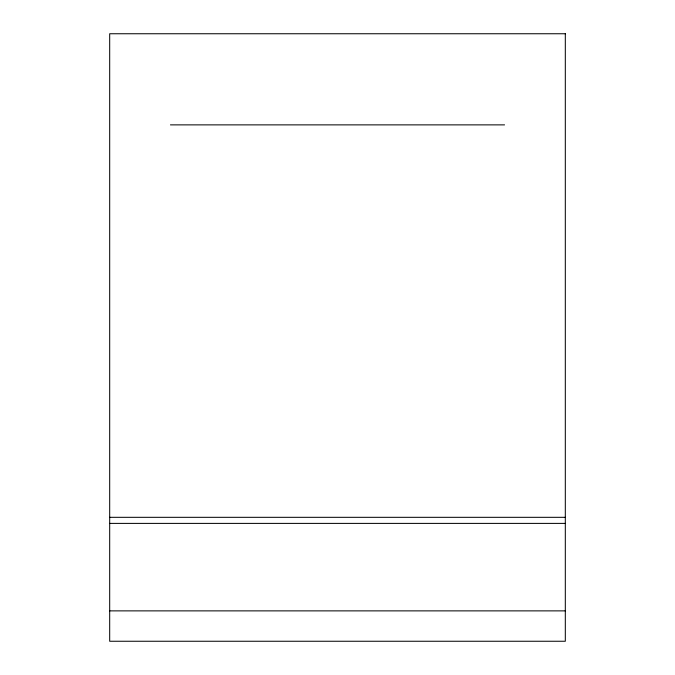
<?xml version="1.0" encoding="UTF-8"?>
<svg xmlns="http://www.w3.org/2000/svg" width="675" height="675" viewBox="0 0 675 675"><rect width="100%" height="100%" fill="white"/><g stroke="black" fill="none" stroke-linecap="round" stroke-linejoin="round"><path stroke-width="1.01" d="M170.438 124.875L504.562 124.875M109.688 517.32L565.312 517.32M109.688 523.395L565.312 523.395M109.688 610.875L565.312 610.875M565.312 33.75L109.688 33.75L109.688 641.25L565.312 641.25L565.312 33.75"/></g></svg>
